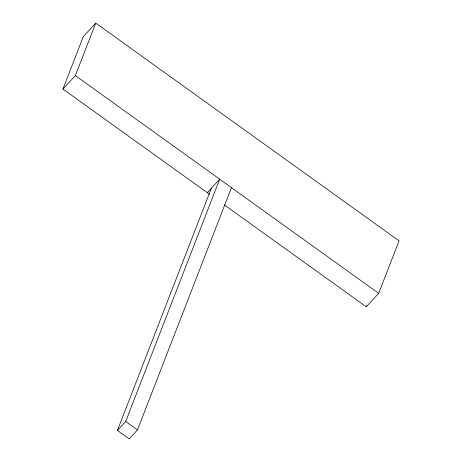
<?xml version="1.0" encoding="UTF-8"?>
<svg xmlns="http://www.w3.org/2000/svg" width="462" height="462" viewBox="0 0 462 462"><rect width="100%" height="100%" fill="white"/><g stroke="black" fill="none" stroke-linecap="round" stroke-linejoin="round"><path stroke-width="0.69" d="M209.488 194.254L62.953 89.05L83.316 36.556L95.744 23.1L399.047 240.858L378.684 293.353L366.256 306.808L224.284 204.874M62.953 89.05L75.381 75.595L95.744 23.1M231.45 187.647L137.474 429.931L129.187 438.9L117.412 430.445L211.388 188.161M117.412 430.445L125.693 421.477L219.669 179.187L207.242 192.642M366.256 306.808L366.776 305.463M75.381 75.595L378.684 293.353M125.693 421.477L137.474 429.931"/></g></svg>
